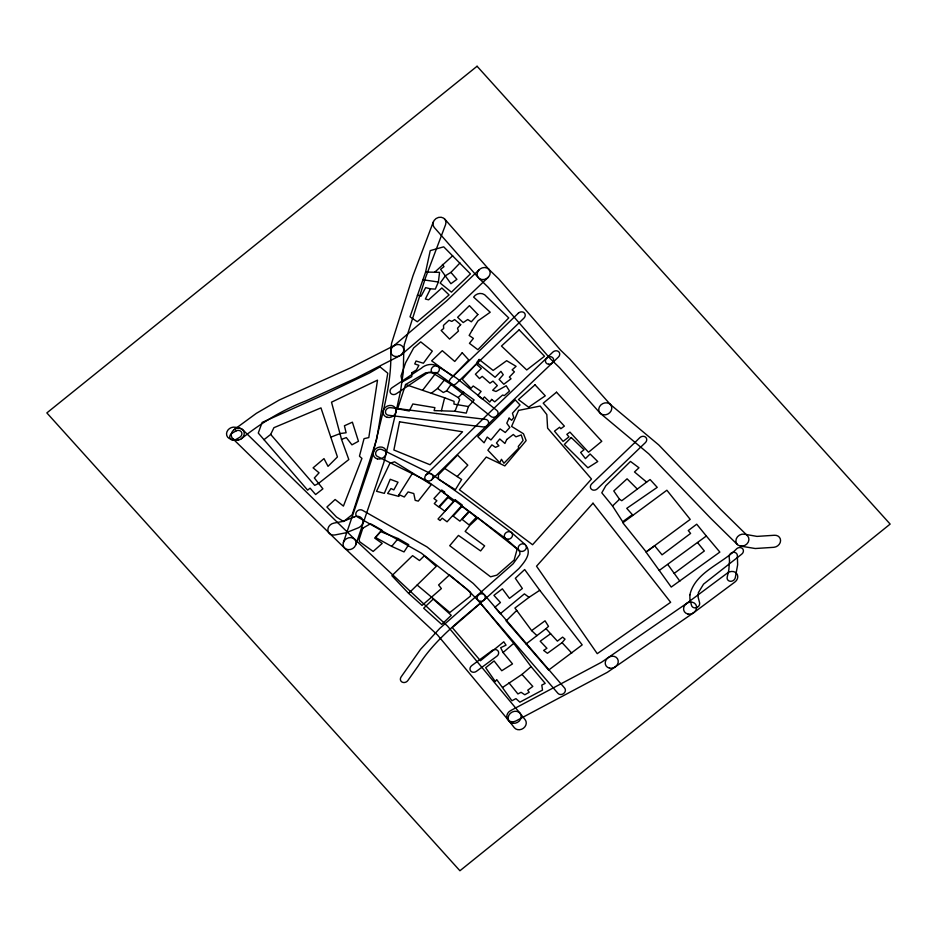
<?xml version="1.0" encoding="UTF-8"?>
<svg xmlns="http://www.w3.org/2000/svg" width="937" height="937" viewBox="0 0 937 937"><rect width="100%" height="100%" fill="white"/><g stroke="black" fill="none" stroke-linecap="round" stroke-linejoin="round"><path stroke-width="1.41" d="M390.729 351.188C392.146 385.833 380.481 419.003 373.371 452.477M403.788 349.888L403.308 371.907L400.544 391.233L395.964 411.94M399.021 494.654L398.951 496.423L387.625 493.448L390.975 488.54L393.821 489.887L398.026 482.227L390.225 479.264L384.322 493.354L376.522 491.293L389.874 463.3L394.559 461.812L431.289 484.605L418.265 501.119L415.196 500.346L413.791 493.541L408.099 491.937L404.28 496.997L399.021 494.654L412.421 473.372M390.752 350.801L391.561 343.34L413.018 275.642L433.327 221.905M403.765 350.274L404.269 344.722L425.468 277.82L445.602 224.575A6.735 5.809 -29.3 0 0 438.528 217.419A6.735 5.809 -29.3 0 0 434.218 227.422L478.245 277.563M438.387 282.025L439.558 272.362L425.609 272.023L410.031 316.8L417.281 321.754L449.092 294.944L441.854 287.952L428.596 299.828L425.375 299.032L430.458 288.83L435.318 289.111L438.387 282.025L423.219 279.8M425.609 272.023L430.247 250.624L443.705 246.829L470.456 273.92L451.447 292.157L440.156 283.044L445.426 275.724L450.92 272.386L459.985 262.969M386.114 453.602L395.941 412.022M441.421 410.699L444.618 397.78L405.569 384.545L397.604 408.79L409.246 411.003L412.83 403.976L434.909 407.642L434.124 410.605L454.949 411.261L466.251 413.123L468.43 406.553L474.145 399.982L436.209 372.586L425.902 372.692L405.569 384.545M373.394 452.372L371.333 460.442L343.387 542.476M386.091 453.707L383.842 462.468L355.791 544.795M454.949 411.261L459.669 399.572L458.181 397.569L446.691 390.788L443.342 392.521L437.556 388.468L431.301 393.271M270.676 434.417L273.932 427.682L320.958 407.888L337.437 456.94L328.02 466.345L323.991 458.615L313.087 467.856L319.072 472.822L314.352 477.964L322.902 488.833L315.617 494.549L310.1 488.177L307.605 490.133L258.272 433.07L262.126 422.423L325.689 393.95L369.354 373.067L380.035 366.894L387.777 373.231L376.639 439.394L352.195 514.682L343.574 521.487L336.524 517.072L326.919 507.022L335.13 499.491L343.422 506.097L361.928 458.416L359.457 456.19L364.036 438.657L368.803 437.591L377.517 380.129L331.511 402.184L341.513 439.348L348.822 459.552L318.346 483.562L314.715 485.366L270.676 434.417L264 439.676M446.691 390.788L451.552 383.807M434.686 272.245L452.676 255.766M422.575 390.307L436.209 372.586M437.556 388.468L444.911 379.344M391.689 546.388L398.155 538.564L408.708 544.655L404.023 551.928L391.689 546.388L375.526 537.463L380.691 531.63L398.155 538.564M550.616 633.717L540.204 641.213L546.939 648.299L543.636 650.419L547.442 653.288L562.059 642.665L565.023 639.151L562.61 637.125L557.386 641.142L545.99 628.657L526.067 643.965M444.934 468.559L461.636 479.486L455.382 489.7L438.446 479.205L438.411 474.907L457.537 455.054L467.809 465.15L457.151 476.558M479.065 269.844L446.691 300.8L393.294 346.233M488.247 277.305L455.101 308.999L401.235 354.842M529.054 597.326L514.917 608.031L516.72 610.444L506.097 620.891L548.649 670.072L582.193 644.879L539.747 590.298L524.673 569.544L515.338 578.281L522.366 588.506L509.459 598.38L502.373 588.823L493.916 595.358L500.44 602.514L494.912 607.27L500.299 613.723L524.38 593.882L529.054 597.326L539.747 590.298M458.181 397.569L463.686 392.193M417.152 585.028L436.22 566.405L424.32 555.793L419.495 560.537L412.573 555.653L391.889 575.705L408.614 593.367L422.048 605.419L441.386 588.577L438.586 584.969L449.502 574.861L470.515 592.453L470.456 596.119L449.83 612.505L417.152 585.028L408.614 593.367M426.077 474.836L491.129 411.015L546.903 357.829M431.711 479.744L496.786 415.887L552.151 363.087M546.728 357.993L552.807 352.136A4.263 3.678 -29.3 0 1 558.639 351.668A4.263 3.678 -29.3 0 1 558.405 357.067L552.326 362.924M612.54 505.992L619.521 499.28L621.77 500.709L650.079 479.533L657.235 487.357L626.748 508.358L632.381 514.682L622.66 521.745L612.54 505.992L601.8 492.803L605.817 485.753L630.484 461.437L638.964 467.774L634.49 471.967L646.624 482.11M545.99 628.657L548.52 626.361L545.041 620.809L531.642 630.613L516.72 610.444M503.052 652.515L513.722 643.356L480.54 603.229L452.302 627.591L480.447 660.749L503.778 641.786L506.039 645.148L500.674 647.701L503.052 652.515L512.504 663.911L501.752 670.74L494.104 660.936L485.671 667.73L495.31 681.562L496.739 679.618L511.918 700.759L515.936 698.639L519.883 702.176L542.511 690.089L541.797 685.088L545.193 683.378L531.092 666.617L513.722 643.356M502.689 687.383L521.991 674.417L531.092 666.617M659.215 570.469L706.334 536.011L719.85 552.08L671.232 587.066L646.015 552.069L654.647 545.791L662.037 554.845L690.604 533.422L688.262 530.553L696.718 524.205L706.334 536.011M679.864 581.174L674.207 573.374L704.343 550.991L697.561 542.582M686.411 603.58L727.545 572.952A6.735 5.809 -29.3 0 1 736.623 573.467A6.735 5.809 -29.3 0 1 734.924 582.006L693.767 612.646M234.109 429.638L256.387 413.322L279.226 400.04L350.942 367.691L394.664 345.331M241.383 438.75C260.873 423.055 282.388 410.008 305.767 400.954L355.908 378.208L399.853 355.744M686.575 603.463L601.507 662.248L510.677 710.574A6.735 5.809 -29.3 0 0 507.35 718.878A6.735 5.809 -29.3 0 0 515.971 720.94L607.375 672.297L693.603 612.763M331.159 437.04L340.096 433.562L346.116 432.753L344.418 425.773L352.382 422.177L358.461 441.28L351.937 444.841L346.35 437.602L341.513 439.348M468.43 406.553L453.976 404.105L454.047 401.352L444.618 397.78M740.441 546.084L755.234 548.52L773.845 547.313A6.735 5.809 -29.3 0 0 780.568 540.719A6.735 5.809 -29.3 0 0 774.243 535.273L756.991 536.397L744.4 534.184A6.735 5.809 -29.3 0 0 735.885 541.059A6.735 5.809 -29.3 0 0 744.728 545.475A6.735 5.809 -29.3 0 0 747.421 535.706L720.67 509.388L658.793 444.981L609.975 404.14M417.387 295.225L421.135 296.08L425.632 287.636L430.458 288.83M431.184 473.864L382.027 449.608A4.263 3.678 -29.3 0 0 376.299 451.341A4.263 3.678 -29.3 0 0 377.459 456.471L426.604 480.728M437.591 366.262C432.566 363.123 425.539 364.259 421.31 368.276L392.029 387.742A4.263 3.678 -29.3 0 0 390.6 393.118A4.263 3.678 -29.3 0 0 396.269 393.774L428.186 372.411L431.172 372.2L432.988 373.113M437.884 366.426L456.413 378.021L496.856 410.453A4.263 3.678 -29.3 0 1 496.856 415.817A4.263 3.678 -29.3 0 1 491.011 416.508L450.72 384.205L432.695 372.949M431.652 474.134L461.437 495.146L511.251 532.357M426.136 480.447L455.815 501.377L505.582 538.552M600.57 413.557L648.802 453.871L710.457 518.056L737.407 544.561M511.461 532.521L525.306 544.69M505.383 538.388L519.227 550.558A4.263 3.678 -29.3 0 0 526.067 548.695A4.263 3.678 -29.3 0 0 522.225 543.835A4.263 3.678 -29.3 0 0 518.501 549.632L519.883 552.256L519.848 554.458L513.125 563.793L439.758 628.411L420.502 649.388L401.13 676.901A4.263 3.678 -29.3 0 0 402.102 682.089A4.263 3.678 -29.3 0 0 407.864 680.52L418.089 666.113C434.791 639.549 460.161 620.329 483.738 600.266L518.875 568.607C523.982 562.575 532.263 553.72 526.032 545.615M531.642 630.613L536.936 635.614M488.634 269.118L498.66 278.851L560.724 350.274L569.837 359.07L610.549 404.702M478.678 278.031L488.177 287.226L550.347 358.777L559.494 367.609L599.996 413.006M242.73 429.743L354.561 539.162L447.605 626.185L519.93 713.104M232.763 438.645L344.617 548.098L437.567 635.04L509.435 721.467M637.324 489.079L627.076 478.819L613.77 490.965L619.521 499.28M484.406 594.808L473.244 583.435L426.921 546.868L362.396 510.255A4.263 3.678 -29.3 0 0 356.61 511.719A4.263 3.678 -29.3 0 0 357.465 516.931L421.31 553.111L467.212 589.35L477.964 600.336M562.059 642.665L571.757 653.112M521.991 674.417L532.802 686.434L527.73 690.182L529.206 692.291L524.79 694.762L521.077 692.291L517.903 693.942L508.978 682.827M444.712 219.059L489.067 269.587M450.92 272.386L456.905 279.331L450.908 283.712L440.601 269.317L443.986 266.658L442.44 264.433M484.546 594.96L564.624 688.074A4.263 3.678 -29.3 0 1 563.676 693.497A4.263 3.678 -29.3 0 1 557.902 693.298L477.823 600.184M520.222 713.467L525.13 719.71A6.735 5.809 -29.3 0 1 523.443 728.236A6.735 5.809 -29.3 0 1 514.366 727.744L509.154 721.127M667.835 564.566L674.207 573.374M242.156 429.263A19.829 17.1 -29.3 0 0 235.304 427.272A6.735 5.809 -29.3 0 0 226.93 431.84A6.735 5.809 -29.3 0 0 230.83 439.066A19.829 17.1 -29.3 0 0 238.033 440.156M729.536 560.455L728.845 569.801L727.194 577.157A4.263 3.678 -29.3 0 0 730.368 581.291A4.263 3.678 -29.3 0 0 735.276 577.801L737.642 564.788L737.325 555.114A4.263 3.678 -29.3 0 0 732.664 552.42A4.263 3.678 -29.3 0 0 729.138 557.117L729.536 560.455M411.835 372.762L411.776 376.627L402.219 381.909L401.024 375.948L405.627 362.736L413.639 347.978L420.736 341.876L432.308 351.117L423.395 363.228L416.051 361.014L414.751 363.919L418.874 365.325L416.461 369.939L411.835 372.762M689.855 594.936L689.937 599.282L691.518 605.384A4.263 3.678 -29.3 0 0 696.484 607.644A4.263 3.678 -29.3 0 0 699.576 602.725L698.1 597.033L698.405 592.594L703.546 584.126L741.717 554.154A4.263 3.678 -29.3 0 0 742.631 548.742A4.263 3.678 -29.3 0 0 736.857 548.578C722.099 564.039 694.996 572.097 689.855 594.936M399.56 421.814L393.88 450.006L430.024 464.74L462.573 431.781L399.56 421.814M517.189 549.023L514.132 560.068L496.844 575.154L490.578 576.805L449.713 545.685L458.451 535.414L480.611 550.933L484.628 545.884L465.15 531.396L469.859 525.376L477.847 517.927L517.189 549.023M362.842 528.14L359.082 539.618L359.679 541.75L373.149 551.436L382.202 543.425L374.695 538.096L381.851 530.096L371.333 524.146L369.553 524.31L362.842 528.14M518.559 410.406L511.602 426.405L523.478 433.761L526.161 440.601L504.832 465.912L486.28 457.057L459.423 489.77L532.567 544.748L591.493 479.03L547.606 428.162L546.821 414.587L540.192 406.049L518.559 410.406M506.73 439.512L504.914 443.47L499.784 438.984L496.469 442.978L498.917 445.813L495.521 447.347L491.89 444.864L487.884 450.217L499.772 462.761L501.447 459.282L503.93 463.253L518.676 448.179L518.266 446.492L523.092 440.449L521.241 434.92L515.912 436.829L513.312 434.475L506.73 439.512M509.096 418.148L506.788 423.184L509.845 427.424L505.266 432.496L500.112 428.912L490.953 439.957L487.228 437.064L484.078 442.814L477.776 436.654L515.245 399.9L520.012 404.96L512.445 413.24L513.745 417.574L511.637 420.28L509.096 418.148M472.33 329.894L469.156 335.434L473.396 338.398L469.437 343.34L477.87 349.7L508.744 317.924L484.687 294.78C481.149 292.25 475.926 293.48 473.618 297.088L490.227 312.232L477.952 320.876L472.33 329.894M491.632 399.42L489.746 402.055L484.464 396.937L482.485 399.15L477.788 395.414L481.103 391.432L473.208 385.997L471.006 388.293L462.246 379.274L476.195 364.001L481.313 368.487L475.399 374.214L479.498 378.583L482.215 376.358L489.934 383.21L492.956 381.113L497.324 385.611L492.663 390.272L495.978 391.479L506.191 385.751L509.494 391.057L504.317 395.637L502.642 395.027L494.724 401.844L491.632 399.42M479.112 359.445L476.828 362.443L495.064 377.283L500.932 371.357L503.251 374.695L499.105 379.403L503.813 384.252L511.052 378.794L509.377 377.061L514.413 371.837L512.152 369.846L516.088 366.332L506.659 360.71L493.131 370.42L479.112 359.445M462.222 352.757L454.75 361.459L442.287 350.684L431.652 360.839L452.876 376.463L468.758 359.972L462.222 352.757M593.004 503.204L536.538 566.194L597.244 653.663L670.646 602.292L593.004 503.204M477.87 314.516L471.323 321.801L467.75 319.529L463.183 322.574L457.619 317.303L469.414 305.649L477.87 314.516M444.653 492.241L443.997 492.956L448.39 496.294L438.633 506.917L434.276 503.591L436.876 500.745L433.936 498.519L441.737 490.028L444.653 492.241M460.688 324.706L457.514 328.219L458.451 331.077L449.561 339.1L441.151 330.445L443.693 328.5L443.459 325.397L449.01 320.255L451.81 321.403L454.656 319.599L460.688 324.706M448.144 497.43L439.348 507.14L444.747 511.157L453.543 501.459L448.144 497.43M455.37 499.889L438.024 518.993L440.074 520.527L442.217 518.173L447.066 521.804L462.269 505.066L455.37 499.889M462.011 506.367L453.18 516.088L459.926 521.159L468.769 511.438L462.011 506.367M469.367 511.731L462.093 519.367L469.086 524.931L476.359 517.306L469.367 511.731M634.876 442.545L591.727 483.867A4.263 3.678 -29.3 0 0 591.446 489.266A4.263 3.678 -29.3 0 0 597.291 488.845L645.452 442.557A4.263 3.678 -29.3 0 0 645.593 437.169A4.263 3.678 -29.3 0 0 639.748 437.708L634.876 442.545M571.207 437.532L564.343 444.466L587.909 467.797L597.736 461.531L590.099 453.976L585.426 458.615L580.647 452.442L584.032 449.772L571.207 437.532M518.313 313.216L450.674 378.583A4.263 3.678 -29.3 0 0 450.451 383.983A4.263 3.678 -29.3 0 0 456.296 383.514L523.924 318.135A4.263 3.678 -29.3 0 0 524.146 312.735A4.263 3.678 -29.3 0 0 518.313 313.216M433.21 599.083L423.665 608.195L441.737 624.429L451.271 615.316L433.21 599.083M519.157 329.812L501.459 346.046L526.735 369.963L544.514 356.247L519.157 329.812M535.027 384.826L518.442 399.572L528.632 407.22L545.275 395.836L535.027 384.826M556.519 392.205L543.214 403.168L564.367 426.112L560.83 428.724L559.588 427.26L554.493 431.172L563.102 441.397L568.993 436.888L566.85 434.346L569.942 432.109L588.518 452.243L601.788 441.292L556.519 392.205M477.074 66.246L46.85 412.912L459.926 870.754L890.15 524.088L477.074 66.246M632.651 515.526L622.824 522.787L646.179 551.94L690.218 519.391L666.875 490.238L632.651 515.526M492.206 650.489L471.791 665.575A4.263 3.678 -29.3 0 0 470.69 670.986A4.263 3.678 -29.3 0 0 476.429 671.325L496.844 656.24A4.263 3.678 -29.3 0 0 497.945 650.828A4.263 3.678 -29.3 0 0 492.206 650.489M235.913 431.008L232.013 433.234A4.263 3.678 -29.3 0 0 230.151 438.539A4.263 3.678 -29.3 0 0 235.691 439.605L239.579 437.392A4.263 3.678 -29.3 0 0 241.453 432.074A4.263 3.678 -29.3 0 0 235.913 431.008M354.186 516.919L343.375 521.323L333.947 523.104A6.735 5.809 -29.3 0 0 327.88 530.201A6.735 5.809 -29.3 0 0 334.837 534.968L346.093 532.755L358.66 527.672A6.735 5.809 -29.3 0 0 362.549 519.531A6.735 5.809 -29.3 0 0 354.186 516.919M436.478 413.51L390.706 407.677A4.263 3.678 -29.3 0 0 385.599 410.874A4.263 3.678 -29.3 0 0 388.433 415.243L483.457 426.956A4.263 3.678 -29.3 0 0 488.493 423.629A4.263 3.678 -29.3 0 0 485.507 419.354L436.478 413.51M603.428 414.822A6.735 5.809 -29.3 0 0 611.615 406.705A6.735 5.809 -29.3 0 0 600.769 405.03A6.735 5.809 -29.3 0 0 603.428 414.822M482.778 279.624A6.735 5.809 -29.3 0 0 489.7 270.606A6.735 5.809 -29.3 0 0 478.491 270.5A6.735 5.809 -29.3 0 0 482.778 279.624M480.212 601.378A4.263 3.678 -29.3 0 0 485.155 596.037A4.263 3.678 -29.3 0 0 478.186 595.3A4.263 3.678 -29.3 0 0 480.212 601.378M396.515 356.587A6.735 5.809 -29.3 0 0 403.25 347.463A6.735 5.809 -29.3 0 0 392.017 347.568A6.735 5.809 -29.3 0 0 396.515 356.587M433.96 373.441A4.263 3.678 -29.3 0 0 439.348 368.475A4.263 3.678 -29.3 0 0 432.566 367.14A4.263 3.678 -29.3 0 0 433.96 373.441M508.006 539.29A4.263 3.678 -29.3 0 0 512.188 533.458A4.263 3.678 -29.3 0 0 505.066 533.633A4.263 3.678 -29.3 0 0 508.006 539.29M427.577 481.044A4.263 3.678 -29.3 0 0 432.953 476.066A4.263 3.678 -29.3 0 0 426.159 474.766A4.263 3.678 -29.3 0 0 427.577 481.044M687.863 614.016A6.735 5.809 -29.3 0 0 696.519 606.321A6.735 5.809 -29.3 0 0 685.896 604.014A6.735 5.809 -29.3 0 0 687.863 614.016M609.472 668.128A6.735 5.809 -29.3 0 0 618.174 660.48A6.735 5.809 -29.3 0 0 607.574 658.102A6.735 5.809 -29.3 0 0 609.472 668.128M348.224 549.656A6.735 5.809 -29.3 0 0 355.802 541.059A6.735 5.809 -29.3 0 0 344.734 540.18A6.735 5.809 -29.3 0 0 348.224 549.656M377.4 458.907A6.735 5.809 -29.3 0 0 386.196 451.365A6.735 5.809 -29.3 0 0 375.643 448.846A6.735 5.809 -29.3 0 0 377.4 458.907M387.332 417.352A6.735 5.809 -29.3 0 0 396 409.68A6.735 5.809 -29.3 0 0 385.376 407.349A6.735 5.809 -29.3 0 0 387.332 417.352M548.59 364.259A4.263 3.678 -29.3 0 0 553.486 358.883A4.263 3.678 -29.3 0 0 546.505 358.215A4.263 3.678 -29.3 0 0 548.59 364.259M512.879 723.27A6.735 5.809 -29.3 0 0 521.019 715.095A6.735 5.809 -29.3 0 0 510.15 713.502A6.735 5.809 -29.3 0 0 512.879 723.27M237.178 440.238A6.735 5.809 -29.3 0 0 243.667 430.973A6.735 5.809 -29.3 0 0 232.399 431.371A6.735 5.809 -29.3 0 0 237.178 440.238"/></g></svg>
